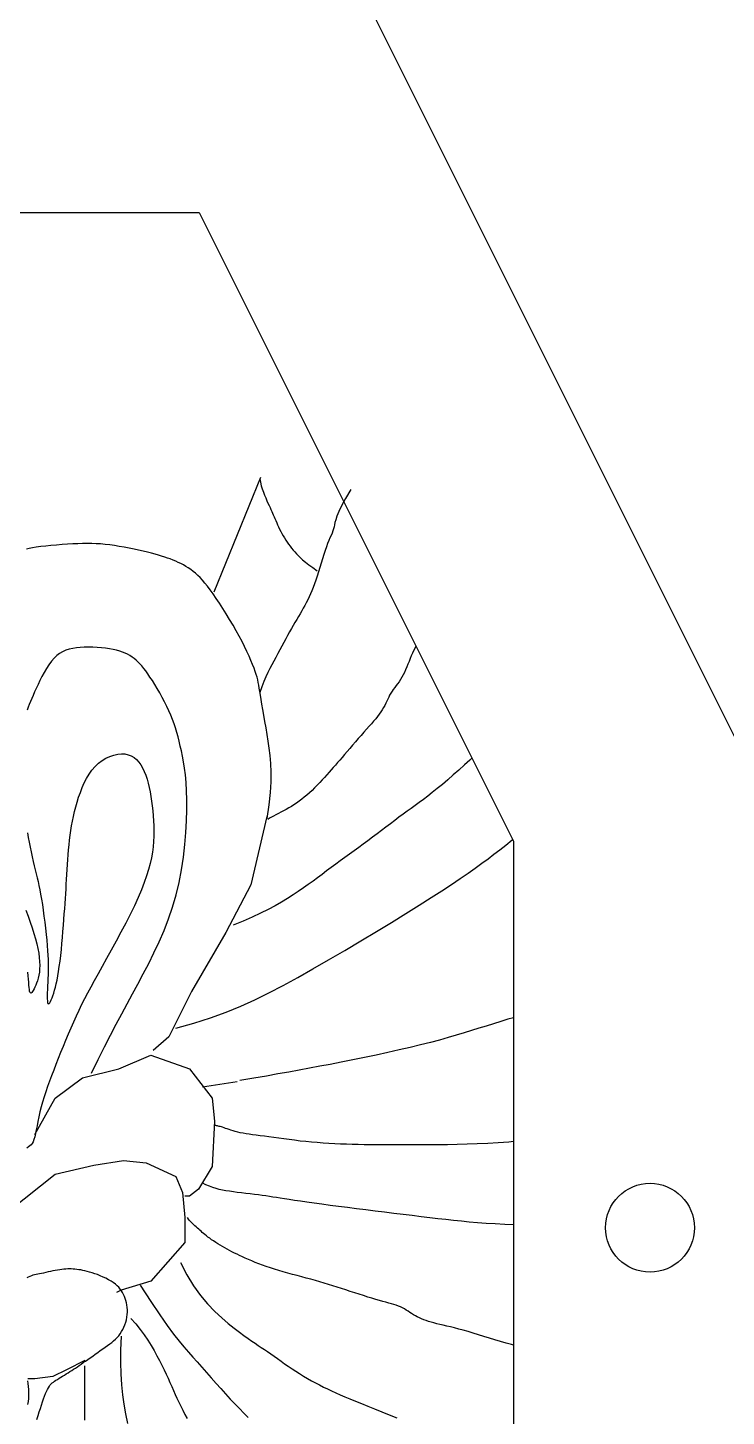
# Model space of a CAD drawing. Extents: x 377 to 3679, y 2766 to 6385.
# Drawn here: x 2147.2 to 2232.9, y 4653.4 to 4823.7 of the extents above; entities that cross this region are included whole.
import ezdxf

# ---------------------------------------------------------------- set-up
doc = ezdxf.new("R2010")
doc.units = 0
doc.header["$MEASUREMENT"] = 0
doc.layers.add('3', color=3, linetype='CONTINUOUS')
doc.layers.add('7', color=7, linetype='CONTINUOUS')

msp = doc.modelspace()

# ---------------------------------------------------------------- linework, layer by layer
at = {"layer": '3'}
for points in [[(2175.79, 4768.56), (2170.07, 4754.49)], [(2175.69, 4768.4), (2175.77, 4767.98), (2175.87, 4767.56), (2175.99, 4767.16), (2176.13, 4766.77), (2176.27, 4766.4), (2176.42, 4766.05), (2176.56, 4765.72), (2176.7, 4765.42), (2176.83, 4765.14), (2176.95, 4764.88), (2177.06, 4764.64), (2177.16, 4764.41), (2177.26, 4764.19), (2177.35, 4763.97), (2177.45, 4763.75), (2177.55, 4763.52), (2177.66, 4763.28), (2177.77, 4763.02), (2177.88, 4762.76), (2178, 4762.5), (2178.13, 4762.23), (2178.27, 4761.96), (2178.41, 4761.69), (2178.56, 4761.42), (2178.72, 4761.15), (2178.88, 4760.89), (2179.05, 4760.64), (2179.23, 4760.39), (2179.42, 4760.15), (2179.6, 4759.91), (2179.8, 4759.67), (2180, 4759.44), (2180.2, 4759.21), (2180.42, 4758.98), (2180.67, 4758.73), (2180.95, 4758.47), (2181.29, 4758.18), (2181.7, 4757.87), (2182.18, 4757.51), (2182.74, 4757.1)], [(2186.84, 4767.09), (2186.2, 4765.98), (2185.71, 4765.09), (2185.37, 4764.38), (2185.14, 4763.82), (2185, 4763.38), (2184.91, 4763.04), (2184.86, 4762.76), (2184.81, 4762.51), (2184.74, 4762.26), (2184.65, 4762.01), (2184.55, 4761.75), (2184.43, 4761.46), (2184.3, 4761.16), (2184.16, 4760.83), (2184.01, 4760.46), (2183.86, 4760.05), (2183.71, 4759.6), (2183.55, 4759.11), (2183.39, 4758.6), (2183.23, 4758.07), (2183.07, 4757.53), (2182.91, 4757), (2182.74, 4756.48), (2182.58, 4755.99), (2182.41, 4755.52), (2182.25, 4755.08), (2182.08, 4754.67), (2181.92, 4754.29), (2181.75, 4753.92), (2181.57, 4753.56), (2181.39, 4753.21), (2181.21, 4752.87), (2181.02, 4752.54), (2180.83, 4752.2), (2180.64, 4751.86), (2180.43, 4751.52), (2180.23, 4751.16), (2180.01, 4750.8), (2179.8, 4750.43), (2179.57, 4750.04), (2179.34, 4749.63), (2179.11, 4749.2), (2178.88, 4748.77), (2178.64, 4748.33), (2178.39, 4747.88), (2178.15, 4747.42), (2177.91, 4746.97), (2177.66, 4746.51), (2177.41, 4746.06), (2177.17, 4745.61), (2176.92, 4745.14), (2176.68, 4744.64), (2176.43, 4744.11), (2176.18, 4743.54), (2175.94, 4742.9), (2175.69, 4742.2)], [(2176.59, 4726.75), (2176.84, 4728.43), (2177, 4729.92), (2177.08, 4731.24), (2177.1, 4732.42), (2177.05, 4733.48), (2176.97, 4734.46), (2176.85, 4735.36), (2176.72, 4736.22), (2176.59, 4737.06), (2176.46, 4737.88), (2176.32, 4738.66), (2176.19, 4739.41), (2176.07, 4740.11), (2175.96, 4740.76), (2175.86, 4741.35), (2175.77, 4741.87), (2175.69, 4742.33), (2175.63, 4742.73), (2175.57, 4743.09), (2175.5, 4743.42), (2175.44, 4743.74), (2175.36, 4744.06), (2175.26, 4744.4), (2175.14, 4744.77), (2174.99, 4745.18), (2174.82, 4745.63), (2174.61, 4746.13), (2174.38, 4746.66), (2174.12, 4747.23), (2173.83, 4747.83), (2173.52, 4748.45), (2173.17, 4749.11), (2172.8, 4749.78), (2172.41, 4750.47), (2172, 4751.16), (2171.58, 4751.84), (2171.17, 4752.51), (2170.75, 4753.15), (2170.35, 4753.74), (2169.97, 4754.29), (2169.62, 4754.79), (2169.28, 4755.23), (2168.97, 4755.62), (2168.66, 4755.97), (2168.37, 4756.28), (2168.08, 4756.56), (2167.8, 4756.82), (2167.51, 4757.05), (2167.23, 4757.27), (2166.93, 4757.47), (2166.63, 4757.66), (2166.33, 4757.84), (2166.02, 4758), (2165.7, 4758.16), (2165.38, 4758.3), (2165.06, 4758.44), (2164.72, 4758.57), (2164.38, 4758.69), (2164.03, 4758.81), (2163.66, 4758.93), (2163.26, 4759.04), (2162.85, 4759.16), (2162.4, 4759.28), (2161.91, 4759.4), (2161.39, 4759.52), (2160.84, 4759.65), (2160.27, 4759.78), (2159.68, 4759.9), (2159.07, 4760.02), (2158.47, 4760.12), (2157.88, 4760.22), (2157.29, 4760.3), (2156.73, 4760.36), (2156.18, 4760.41), (2155.63, 4760.44), (2155.09, 4760.45), (2154.53, 4760.46), (2153.97, 4760.45), (2153.38, 4760.43), (2152.76, 4760.41), (2152.11, 4760.37), (2151.44, 4760.33), (2150.76, 4760.28), (2150.09, 4760.23), (2149.45, 4760.16), (2148.84, 4760.1), (2148.29, 4760.02), (2147.81, 4759.94), (2147.41, 4759.86), (2147.08, 4759.77)], [(2155.07, 4695.5), (2155.88, 4697.2), (2156.65, 4698.75), (2157.38, 4700.18), (2158.08, 4701.52), (2158.76, 4702.79), (2159.42, 4704.02), (2160.08, 4705.23), (2160.74, 4706.44), (2161.41, 4707.69), (2162.07, 4708.96), (2162.72, 4710.28), (2163.35, 4711.62), (2163.95, 4713.01), (2164.5, 4714.43), (2165, 4715.88), (2165.44, 4717.38), (2165.8, 4718.91), (2166.1, 4720.46), (2166.33, 4722.01), (2166.51, 4723.54), (2166.63, 4725.03), (2166.71, 4726.45), (2166.74, 4727.8), (2166.74, 4729.04), (2166.71, 4730.16), (2166.65, 4731.18), (2166.57, 4732.1), (2166.47, 4732.93), (2166.35, 4733.69), (2166.22, 4734.38), (2166.09, 4735.03), (2165.95, 4735.63), (2165.81, 4736.21), (2165.67, 4736.77), (2165.52, 4737.31), (2165.36, 4737.85), (2165.18, 4738.37), (2164.99, 4738.89), (2164.79, 4739.42), (2164.55, 4739.95), (2164.3, 4740.5), (2164.02, 4741.05), (2163.73, 4741.6), (2163.43, 4742.14), (2163.12, 4742.67), (2162.81, 4743.17), (2162.52, 4743.65), (2162.23, 4744.09), (2161.96, 4744.48), (2161.7, 4744.84), (2161.46, 4745.16), (2161.22, 4745.45), (2160.98, 4745.71), (2160.75, 4745.95), (2160.52, 4746.16), (2160.28, 4746.36), (2160.03, 4746.55), (2159.76, 4746.72), (2159.49, 4746.88), (2159.19, 4747.02), (2158.87, 4747.16), (2158.52, 4747.28), (2158.13, 4747.38), (2157.72, 4747.48), (2157.26, 4747.56), (2156.78, 4747.62), (2156.27, 4747.68), (2155.75, 4747.72), (2155.22, 4747.74), (2154.69, 4747.75), (2154.17, 4747.74), (2153.67, 4747.71), (2153.2, 4747.67), (2152.75, 4747.6), (2152.32, 4747.5), (2151.91, 4747.37), (2151.52, 4747.2), (2151.15, 4746.99), (2150.8, 4746.73), (2150.46, 4746.41), (2150.14, 4746.03), (2149.83, 4745.61), (2149.53, 4745.14), (2149.25, 4744.66), (2148.98, 4744.15), (2148.73, 4743.65), (2148.5, 4743.16), (2148.28, 4742.69), (2148.08, 4742.26), (2147.89, 4741.85), (2147.72, 4741.46), (2147.57, 4741.1), (2147.43, 4740.74), (2147.3, 4740.39), (2147.18, 4740.03)], [(2194.83, 4747.88), (2194.73, 4747.69), (2194.57, 4747.37), (2194.42, 4747.04), (2194.27, 4746.71), (2194.13, 4746.36), (2194, 4746.02), (2193.86, 4745.67), (2193.72, 4745.33), (2193.58, 4744.99), (2193.44, 4744.67), (2193.29, 4744.35), (2193.13, 4744.06), (2192.96, 4743.78), (2192.78, 4743.52), (2192.6, 4743.27), (2192.42, 4743.04), (2192.25, 4742.81), (2192.07, 4742.58), (2191.91, 4742.35), (2191.76, 4742.12), (2191.62, 4741.88), (2191.5, 4741.64), (2191.38, 4741.38), (2191.26, 4741.13), (2191.14, 4740.87), (2191.02, 4740.6), (2190.88, 4740.34), (2190.72, 4740.07), (2190.55, 4739.81), (2190.35, 4739.54), (2190.14, 4739.26), (2189.91, 4738.98), (2189.65, 4738.68), (2189.38, 4738.37), (2189.09, 4738.05), (2188.78, 4737.7), (2188.46, 4737.33), (2188.12, 4736.94), (2187.77, 4736.55), (2187.42, 4736.14), (2187.07, 4735.74), (2186.73, 4735.34), (2186.39, 4734.96), (2186.08, 4734.59), (2185.78, 4734.24), (2185.5, 4733.91), (2185.23, 4733.6), (2184.97, 4733.29), (2184.71, 4733), (2184.45, 4732.7), (2184.19, 4732.41), (2183.92, 4732.1), (2183.63, 4731.79), (2183.34, 4731.47), (2183.04, 4731.15), (2182.73, 4730.83), (2182.41, 4730.51), (2182.1, 4730.2), (2181.78, 4729.9), (2181.46, 4729.62), (2181.14, 4729.35), (2180.83, 4729.1), (2180.51, 4728.86), (2180.2, 4728.64), (2179.88, 4728.43), (2179.57, 4728.23), (2179.25, 4728.04), (2178.93, 4727.86), (2178.61, 4727.68), (2178.28, 4727.51), (2177.97, 4727.35), (2177.66, 4727.2), (2177.38, 4727.05), (2177.11, 4726.91), (2176.88, 4726.77), (2176.68, 4726.64)], [(2147.21, 4725), (2147.31, 4724.42), (2147.43, 4723.83), (2147.54, 4723.24), (2147.67, 4722.64), (2147.79, 4722.06), (2147.92, 4721.49), (2148.04, 4720.96), (2148.16, 4720.45), (2148.28, 4719.96), (2148.39, 4719.49), (2148.5, 4719.02), (2148.61, 4718.53), (2148.72, 4718.02), (2148.82, 4717.47), (2148.93, 4716.87), (2149.03, 4716.21), (2149.14, 4715.51), (2149.23, 4714.78), (2149.33, 4714.03), (2149.42, 4713.28), (2149.5, 4712.54), (2149.57, 4711.83), (2149.63, 4711.16), (2149.67, 4710.54), (2149.71, 4709.97), (2149.73, 4709.44), (2149.74, 4708.94), (2149.75, 4708.47), (2149.74, 4708.01), (2149.73, 4707.56), (2149.72, 4707.11), (2149.7, 4706.66), (2149.68, 4706.21), (2149.66, 4705.77), (2149.64, 4705.36), (2149.63, 4704.98), (2149.63, 4704.65), (2149.65, 4704.38), (2149.67, 4704.19), (2149.72, 4704.07), (2149.77, 4704.03), (2149.85, 4704.06), (2149.93, 4704.15), (2150.02, 4704.3), (2150.12, 4704.5), (2150.22, 4704.74), (2150.32, 4705.02), (2150.43, 4705.34), (2150.53, 4705.68), (2150.63, 4706.06), (2150.74, 4706.48), (2150.84, 4706.94), (2150.93, 4707.45), (2151.02, 4708), (2151.11, 4708.6), (2151.2, 4709.25), (2151.28, 4709.95), (2151.36, 4710.67), (2151.43, 4711.41), (2151.5, 4712.16), (2151.56, 4712.91), (2151.62, 4713.65), (2151.67, 4714.36), (2151.72, 4715.04), (2151.77, 4715.69), (2151.81, 4716.32), (2151.85, 4716.93), (2151.89, 4717.52), (2151.93, 4718.11), (2151.96, 4718.7), (2152, 4719.28), (2152.03, 4719.88), (2152.07, 4720.48), (2152.11, 4721.09), (2152.15, 4721.7), (2152.19, 4722.31), (2152.25, 4722.92), (2152.3, 4723.52), (2152.37, 4724.11), (2152.44, 4724.7), (2152.53, 4725.28), (2152.62, 4725.86), (2152.73, 4726.44), (2152.85, 4727.01), (2152.98, 4727.59), (2153.13, 4728.17), (2153.3, 4728.76), (2153.48, 4729.35), (2153.69, 4729.95), (2153.91, 4730.54), (2154.17, 4731.12), (2154.45, 4731.67), (2154.76, 4732.19), (2155.1, 4732.68), (2155.49, 4733.13), (2155.9, 4733.52), (2156.35, 4733.85), (2156.82, 4734.14), (2157.31, 4734.36), (2157.79, 4734.53), (2158.27, 4734.63), (2158.73, 4734.68), (2159.16, 4734.66), (2159.56, 4734.57), (2159.93, 4734.43), (2160.27, 4734.23), (2160.57, 4733.97), (2160.85, 4733.67), (2161.1, 4733.33), (2161.33, 4732.94), (2161.53, 4732.52), (2161.71, 4732.07), (2161.87, 4731.59), (2162.02, 4731.09), (2162.14, 4730.56), (2162.25, 4730.02), (2162.35, 4729.46), (2162.43, 4728.88), (2162.51, 4728.29), (2162.57, 4727.7), (2162.63, 4727.09), (2162.67, 4726.48), (2162.69, 4725.86), (2162.7, 4725.22), (2162.69, 4724.58), (2162.66, 4723.94), (2162.6, 4723.28), (2162.52, 4722.61), (2162.4, 4721.93), (2162.25, 4721.22), (2162.06, 4720.48), (2161.82, 4719.7), (2161.53, 4718.88), (2161.19, 4718), (2160.79, 4717.05), (2160.32, 4716.05), (2159.8, 4714.99), (2159.25, 4713.9), (2158.67, 4712.79), (2158.07, 4711.69), (2157.48, 4710.61), (2156.91, 4709.58), (2156.37, 4708.6), (2155.87, 4707.7), (2155.4, 4706.86), (2154.97, 4706.08), (2154.57, 4705.33), (2154.2, 4704.62), (2153.84, 4703.92), (2153.49, 4703.22), (2153.16, 4702.52), (2152.83, 4701.79), (2152.51, 4701.05), (2152.19, 4700.3), (2151.88, 4699.54), (2151.57, 4698.79), (2151.27, 4698.04), (2150.98, 4697.3), (2150.7, 4696.57), (2150.42, 4695.87), (2150.16, 4695.18), (2149.9, 4694.52), (2149.67, 4693.87), (2149.44, 4693.23), (2149.24, 4692.6), (2149.05, 4691.98), (2148.88, 4691.37), (2148.74, 4690.76), (2148.61, 4690.17), (2148.49, 4689.6), (2148.39, 4689.06), (2148.29, 4688.56), (2148.2, 4688.1), (2148.1, 4687.71), (2148, 4687.37), (2147.89, 4687.11), (2147.77, 4686.91), (2147.64, 4686.75), (2147.49, 4686.61), (2147.32, 4686.48), (2147.13, 4686.34)], [(2201.69, 4734.16), (2201.44, 4733.91), (2200.78, 4733.31), (2200.11, 4732.69), (2199.42, 4732.09), (2198.75, 4731.5), (2198.08, 4730.93), (2197.45, 4730.41), (2196.85, 4729.93), (2196.29, 4729.49), (2195.76, 4729.09), (2195.25, 4728.71), (2194.75, 4728.34), (2194.26, 4727.99), (2193.77, 4727.63), (2193.27, 4727.27), (2192.76, 4726.9), (2192.24, 4726.51), (2191.71, 4726.11), (2191.17, 4725.7), (2190.62, 4725.28), (2190.07, 4724.86), (2189.51, 4724.44), (2188.95, 4724.02), (2188.39, 4723.6), (2187.82, 4723.19), (2187.25, 4722.77), (2186.69, 4722.36), (2186.12, 4721.95), (2185.56, 4721.54), (2185, 4721.13), (2184.44, 4720.72), (2183.89, 4720.31), (2183.34, 4719.9), (2182.78, 4719.49), (2182.22, 4719.07), (2181.64, 4718.66), (2181.04, 4718.24), (2180.42, 4717.81), (2179.77, 4717.38), (2179.08, 4716.94), (2178.35, 4716.49), (2177.57, 4716.04), (2176.72, 4715.58), (2175.79, 4715.12), (2174.77, 4714.65), (2173.65, 4714.17), (2172.42, 4713.68)], [(2176.55, 4726.99), (2174.6, 4718.63), (2171.53, 4712.78), (2167.34, 4705.54), (2164.55, 4699.96), (2162.6, 4698.29)], [(2165.38, 4701.02), (2167.61, 4701.64), (2169.66, 4702.3), (2171.56, 4702.99), (2173.36, 4703.73), (2175.1, 4704.52), (2176.82, 4705.36), (2178.55, 4706.27), (2180.34, 4707.25), (2182.21, 4708.31), (2184.14, 4709.42), (2186.11, 4710.56), (2188.07, 4711.73), (2190, 4712.88), (2191.86, 4714.01), (2193.62, 4715.1), (2195.25, 4716.11), (2196.71, 4717.04), (2198.03, 4717.89), (2199.21, 4718.66), (2200.28, 4719.38), (2201.24, 4720.04), (2202.12, 4720.66), (2202.93, 4721.25), (2203.69, 4721.81), (2204.41, 4722.36), (2205.13, 4722.91), (2205.87, 4723.49), (2206.65, 4724.12), (2206.7, 4724.15)], [(2147.02, 4715.5), (2147.29, 4714.76), (2147.55, 4714.03), (2147.78, 4713.33), (2148, 4712.64), (2148.18, 4711.99), (2148.34, 4711.38), (2148.47, 4710.79), (2148.58, 4710.23), (2148.65, 4709.7), (2148.7, 4709.21), (2148.71, 4708.74), (2148.7, 4708.3), (2148.66, 4707.9), (2148.59, 4707.52), (2148.52, 4707.18), (2148.42, 4706.86), (2148.32, 4706.57), (2148.22, 4706.3), (2148.11, 4706.07), (2148.01, 4705.85), (2147.92, 4705.67), (2147.83, 4705.52), (2147.75, 4705.41), (2147.68, 4705.35), (2147.61, 4705.32), (2147.56, 4705.35), (2147.51, 4705.44), (2147.47, 4705.58), (2147.44, 4705.78), (2147.42, 4706.02), (2147.39, 4706.32), (2147.37, 4706.66), (2147.33, 4707.03), (2147.29, 4707.45), (2147.24, 4707.89)], [(2206.79, 4702.32), (2206.13, 4702.12), (2205.24, 4701.85), (2204.35, 4701.57), (2203.46, 4701.3), (2202.57, 4701.02), (2201.67, 4700.74), (2200.74, 4700.46), (2199.79, 4700.17), (2198.79, 4699.88), (2197.74, 4699.58), (2196.62, 4699.28), (2195.42, 4698.98), (2194.14, 4698.67), (2192.79, 4698.36), (2191.39, 4698.05), (2189.96, 4697.74), (2188.52, 4697.44), (2187.09, 4697.15), (2185.68, 4696.87), (2184.33, 4696.6), (2183.04, 4696.36), (2181.78, 4696.12), (2180.53, 4695.89), (2179.26, 4695.66), (2177.92, 4695.42), (2176.5, 4695.17), (2174.96, 4694.9), (2173.26, 4694.61)], [(2148.09, 4687.98), (2150.6, 4692.44), (2153.95, 4694.95), (2158.42, 4696.06), (2162.32, 4697.73), (2167.07, 4696.06), (2169.86, 4692.44), (2170.13, 4689.65), (2169.86, 4684.08), (2168.18, 4681.29), (2167.07, 4680.45), (2166.51, 4680.45)], [(2172.92, 4694.46), (2168.66, 4693.81)], [(2206.79, 4687.12), (2206.24, 4687.07), (2204.93, 4686.99), (2203.64, 4686.91), (2202.36, 4686.86), (2201.12, 4686.81), (2199.89, 4686.78), (2198.7, 4686.75), (2197.55, 4686.74), (2196.44, 4686.73), (2195.37, 4686.72), (2194.34, 4686.72), (2193.37, 4686.72), (2192.46, 4686.72), (2191.59, 4686.72), (2190.77, 4686.72), (2189.98, 4686.73), (2189.22, 4686.73), (2188.48, 4686.74), (2187.75, 4686.76), (2187.03, 4686.77), (2186.32, 4686.8), (2185.6, 4686.83), (2184.88, 4686.86), (2184.17, 4686.9), (2183.46, 4686.95), (2182.75, 4687), (2182.05, 4687.06), (2181.35, 4687.13), (2180.65, 4687.2), (2179.97, 4687.29), (2179.3, 4687.37), (2178.64, 4687.46), (2178.01, 4687.54), (2177.4, 4687.63), (2176.82, 4687.71), (2176.27, 4687.78), (2175.75, 4687.85), (2175.27, 4687.91), (2174.82, 4687.97), (2174.4, 4688.03), (2174.01, 4688.09), (2173.64, 4688.15), (2173.3, 4688.21), (2172.99, 4688.28), (2172.69, 4688.35), (2172.41, 4688.43), (2172.15, 4688.51), (2171.92, 4688.6), (2171.7, 4688.68), (2171.49, 4688.75), (2171.31, 4688.82), (2171.14, 4688.88), (2170.99, 4688.92), (2170.85, 4688.96), (2170.73, 4688.99), (2170.61, 4689.02), (2170.49, 4689.05), (2170.38, 4689.08), (2170.26, 4689.12), (2170.14, 4689.18)], [(2129.95, 4666.12), (2136.09, 4670.58), (2139.44, 4672.25), (2145.02, 4678.66), (2150.6, 4683.12), (2155.34, 4684.23), (2158.97, 4684.79), (2161.76, 4684.51), (2165.39, 4682.84), (2166.22, 4680.89), (2166.5, 4677.82), (2166.5, 4674.76), (2162.32, 4670.02), (2158.69, 4668.91), (2158.13, 4668.63)], [(2206.79, 4676.93), (2205.74, 4676.97), (2204.56, 4677.03), (2203.45, 4677.1), (2202.4, 4677.17), (2201.39, 4677.26), (2200.42, 4677.35), (2199.46, 4677.45), (2198.5, 4677.56), (2197.53, 4677.67), (2196.53, 4677.79), (2195.48, 4677.92), (2194.4, 4678.05), (2193.28, 4678.18), (2192.15, 4678.32), (2191, 4678.46), (2189.85, 4678.6), (2188.7, 4678.74), (2187.56, 4678.88), (2186.45, 4679.03), (2185.36, 4679.17), (2184.31, 4679.31), (2183.31, 4679.44), (2182.36, 4679.57), (2181.48, 4679.7), (2180.67, 4679.81), (2179.94, 4679.92), (2179.29, 4680.02), (2178.72, 4680.11), (2178.21, 4680.19), (2177.74, 4680.26), (2177.31, 4680.33), (2176.88, 4680.4), (2176.45, 4680.46), (2176, 4680.52), (2175.53, 4680.58), (2175.03, 4680.65), (2174.51, 4680.71), (2173.98, 4680.77), (2173.46, 4680.83), (2172.94, 4680.9), (2172.45, 4680.96), (2171.98, 4681.03), (2171.54, 4681.1), (2171.13, 4681.17), (2170.73, 4681.26), (2170.34, 4681.36), (2169.94, 4681.49), (2169.53, 4681.65), (2169.09, 4681.83), (2168.62, 4682.06)], [(2206.79, 4662.17), (2206.57, 4662.23), (2205.9, 4662.41), (2205.22, 4662.6), (2204.53, 4662.8), (2203.85, 4663.01), (2203.17, 4663.22), (2202.51, 4663.43), (2201.86, 4663.63), (2201.24, 4663.82), (2200.65, 4663.99), (2200.09, 4664.14), (2199.57, 4664.28), (2199.08, 4664.4), (2198.62, 4664.51), (2198.19, 4664.61), (2197.78, 4664.71), (2197.4, 4664.8), (2197.04, 4664.89), (2196.7, 4664.98), (2196.38, 4665.08), (2196.08, 4665.18), (2195.8, 4665.29), (2195.52, 4665.4), (2195.26, 4665.51), (2195.01, 4665.63), (2194.77, 4665.76), (2194.54, 4665.9), (2194.31, 4666.04), (2194.09, 4666.18), (2193.87, 4666.33), (2193.64, 4666.47), (2193.42, 4666.61), (2193.18, 4666.74), (2192.94, 4666.85), (2192.69, 4666.96), (2192.43, 4667.06), (2192.14, 4667.15), (2191.84, 4667.24), (2191.52, 4667.33), (2191.17, 4667.43), (2190.79, 4667.53), (2190.37, 4667.65), (2189.93, 4667.78), (2189.45, 4667.92), (2188.95, 4668.07), (2188.42, 4668.24), (2187.89, 4668.41), (2187.34, 4668.58), (2186.79, 4668.75), (2186.25, 4668.93), (2185.71, 4669.1), (2185.17, 4669.27), (2184.64, 4669.44), (2184.11, 4669.6), (2183.58, 4669.77), (2183.05, 4669.93), (2182.51, 4670.08), (2181.96, 4670.24), (2181.4, 4670.39), (2180.83, 4670.54), (2180.27, 4670.69), (2179.7, 4670.84), (2179.14, 4670.99), (2178.58, 4671.15), (2178.03, 4671.31), (2177.5, 4671.47), (2176.99, 4671.63), (2176.49, 4671.8), (2176.02, 4671.98), (2175.56, 4672.15), (2175.12, 4672.32), (2174.7, 4672.5), (2174.3, 4672.67), (2173.92, 4672.83), (2173.56, 4672.99), (2173.22, 4673.15), (2172.9, 4673.31), (2172.58, 4673.46), (2172.28, 4673.61), (2171.99, 4673.77), (2171.7, 4673.93), (2171.41, 4674.09), (2171.12, 4674.25), (2170.84, 4674.42), (2170.56, 4674.59), (2170.29, 4674.77), (2170.03, 4674.94), (2169.78, 4675.1), (2169.55, 4675.27), (2169.33, 4675.42), (2169.14, 4675.57), (2168.96, 4675.72), (2168.79, 4675.86), (2168.64, 4675.99), (2168.49, 4676.13), (2168.34, 4676.26), (2168.2, 4676.39), (2168.05, 4676.53), (2167.89, 4676.67), (2167.73, 4676.81), (2167.56, 4676.96), (2167.4, 4677.12), (2167.24, 4677.28), (2167.09, 4677.45), (2166.95, 4677.62), (2166.82, 4677.8)], [(2165.96, 4672.31), (2166.73, 4670.8), (2167.56, 4669.46), (2168.42, 4668.27), (2169.3, 4667.22), (2170.17, 4666.31), (2171.02, 4665.52), (2171.81, 4664.83), (2172.54, 4664.25), (2173.19, 4663.75), (2173.75, 4663.33), (2174.26, 4662.97), (2174.71, 4662.66), (2175.12, 4662.39), (2175.51, 4662.14), (2175.88, 4661.89), (2176.26, 4661.64), (2176.64, 4661.38), (2177.04, 4661.1), (2177.45, 4660.81), (2177.87, 4660.51), (2178.3, 4660.2), (2178.74, 4659.89), (2179.19, 4659.58), (2179.65, 4659.27), (2180.11, 4658.96), (2180.58, 4658.67), (2181.06, 4658.37), (2181.54, 4658.09), (2182.03, 4657.81), (2182.52, 4657.54), (2183.01, 4657.28), (2183.5, 4657.03), (2183.99, 4656.79), (2184.49, 4656.55), (2185.01, 4656.32), (2185.56, 4656.08), (2186.13, 4655.84), (2186.75, 4655.58), (2187.42, 4655.31), (2188.15, 4655.01), (2188.94, 4654.69), (2189.78, 4654.35), (2190.67, 4654), (2191.58, 4653.63), (2192.52, 4653.26)], [(2148.36, 4653.06), (2148.51, 4653.53), (2148.65, 4653.98), (2148.79, 4654.41), (2148.93, 4654.82), (2149.06, 4655.21), (2149.19, 4655.57), (2149.31, 4655.91), (2149.43, 4656.22), (2149.55, 4656.49), (2149.66, 4656.74), (2149.78, 4656.95), (2149.89, 4657.12), (2150, 4657.28), (2150.12, 4657.41), (2150.25, 4657.53), (2150.39, 4657.64), (2150.54, 4657.75), (2150.7, 4657.86), (2150.89, 4657.97), (2151.08, 4658.1), (2151.29, 4658.22), (2151.51, 4658.36), (2151.74, 4658.5), (2151.97, 4658.64), (2152.2, 4658.78), (2152.42, 4658.92), (2152.65, 4659.06), (2152.87, 4659.21), (2153.09, 4659.36), (2153.32, 4659.51), (2153.55, 4659.67), (2153.79, 4659.84), (2154.04, 4660.02), (2154.31, 4660.2), (2154.6, 4660.4), (2154.89, 4660.61), (2155.2, 4660.83), (2155.52, 4661.05), (2155.83, 4661.28), (2156.14, 4661.5), (2156.45, 4661.71), (2156.74, 4661.92), (2157.02, 4662.12), (2157.29, 4662.32), (2157.54, 4662.51), (2157.77, 4662.7), (2157.99, 4662.9), (2158.2, 4663.11), (2158.39, 4663.32), (2158.57, 4663.56), (2158.74, 4663.82), (2158.89, 4664.09), (2159.03, 4664.38), (2159.15, 4664.67), (2159.26, 4664.98), (2159.34, 4665.29), (2159.41, 4665.6), (2159.45, 4665.91), (2159.47, 4666.21), (2159.47, 4666.51), (2159.44, 4666.8), (2159.4, 4667.09), (2159.35, 4667.37), (2159.28, 4667.64), (2159.19, 4667.9), (2159.09, 4668.15), (2158.98, 4668.39), (2158.86, 4668.62), (2158.73, 4668.84), (2158.57, 4669.05), (2158.4, 4669.26), (2158.2, 4669.46), (2157.98, 4669.65), (2157.73, 4669.84), (2157.45, 4670.02), (2157.14, 4670.19), (2156.82, 4670.36), (2156.48, 4670.52), (2156.14, 4670.67), (2155.79, 4670.81), (2155.46, 4670.93), (2155.13, 4671.04), (2154.82, 4671.13), (2154.53, 4671.21), (2154.25, 4671.28), (2153.99, 4671.34), (2153.73, 4671.39), (2153.49, 4671.42), (2153.25, 4671.45), (2153.03, 4671.48), (2152.8, 4671.49), (2152.58, 4671.51), (2152.36, 4671.51), (2152.14, 4671.51), (2151.91, 4671.5), (2151.67, 4671.48), (2151.43, 4671.46), (2151.17, 4671.42), (2150.89, 4671.38), (2150.61, 4671.32), (2150.32, 4671.26), (2150.03, 4671.2), (2149.74, 4671.14), (2149.45, 4671.07), (2149.18, 4671.01), (2148.93, 4670.96), (2148.69, 4670.91), (2148.47, 4670.87), (2148.27, 4670.82), (2148.07, 4670.78), (2147.88, 4670.73), (2147.69, 4670.67), (2147.51, 4670.6), (2147.31, 4670.52), (2147.12, 4670.42)], [(2161.04, 4669.53), (2162.34, 4667.53), (2163.43, 4665.89), (2164.35, 4664.58), (2165.13, 4663.52), (2165.8, 4662.66), (2166.39, 4661.94), (2166.94, 4661.31), (2167.47, 4660.71), (2168.02, 4660.1), (2168.58, 4659.46), (2169.16, 4658.81), (2169.74, 4658.15), (2170.33, 4657.48), (2170.91, 4656.83), (2171.5, 4656.18), (2172.08, 4655.56), (2172.65, 4654.96), (2173.2, 4654.38), (2173.74, 4653.83), (2174.27, 4653.3)], [(2159.89, 4665.44), (2160.48, 4664.76), (2161.02, 4664.09), (2161.51, 4663.42), (2161.96, 4662.77), (2162.37, 4662.12), (2162.74, 4661.49), (2163.08, 4660.87), (2163.4, 4660.28), (2163.69, 4659.71), (2163.96, 4659.15), (2164.21, 4658.62), (2164.45, 4658.1), (2164.68, 4657.6), (2164.9, 4657.1), (2165.11, 4656.61), (2165.33, 4656.13), (2165.54, 4655.65), (2165.77, 4655.17), (2166, 4654.68), (2166.24, 4654.19), (2166.5, 4653.68), (2166.78, 4653.16)], [(2158.7, 4663.26), (2158.62, 4661.57), (2158.61, 4660.03), (2158.65, 4658.63), (2158.74, 4657.32), (2158.87, 4656.09), (2159.04, 4654.91), (2159.24, 4653.74), (2159.47, 4652.57)], [(2154.23, 4660.27), (2151.99, 4659.15), (2150.32, 4658.32), (2148.09, 4658.04), (2147.25, 4658.04)], [(2154.23, 4652.97), (2154.23, 4653.6), (2154.23, 4654.22), (2154.23, 4654.84), (2154.23, 4655.45), (2154.23, 4656.07), (2154.23, 4656.71), (2154.23, 4657.38), (2154.23, 4658.08), (2154.23, 4658.83), (2154.23, 4659.63)], [(2147.2, 4657.79), (2147.26, 4657.45), (2147.3, 4657.09), (2147.33, 4656.73), (2147.35, 4656.35), (2147.35, 4655.98), (2147.32, 4655.61), (2147.28, 4655.24), (2147.21, 4654.89)]]:
    msp.add_lwpolyline(points, dxfattribs=at)
msp.add_circle((2223.55, 4676.56), 5.45, dxfattribs=at)
at = {"layer": '7'}
for points in [[(2236.79, 4631.05), (2186.79, 4531.05), (2086.79, 4531.05), (2036.79, 4631.05), (2036.79, 4731.05), (2086.79, 4831.05), (2186.79, 4831.05), (2236.79, 4731.05)], [(2206.79, 4638.13), (2168.25, 4561.05), (2105.33, 4561.05), (2066.79, 4638.13), (2066.79, 4723.96), (2105.33, 4801.05), (2168.25, 4801.05), (2206.79, 4723.96)]]:
    msp.add_lwpolyline(points, close=True, dxfattribs=at)

doc.saveas('drawing.dxf')
